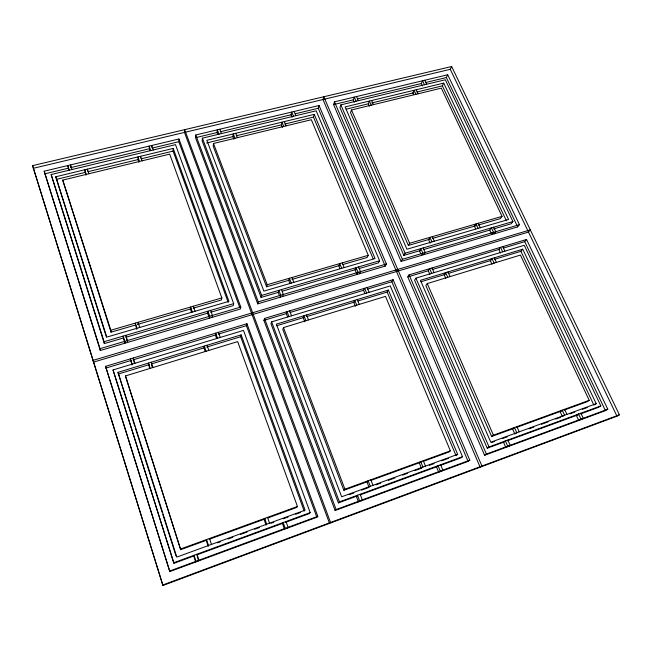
<?xml version="1.0" encoding="UTF-8"?>
<svg xmlns="http://www.w3.org/2000/svg" width="652" height="652" viewBox="0 0 652 652"><rect width="100%" height="100%" fill="white"/><g stroke="black" fill="none" stroke-linecap="round" stroke-linejoin="round"><path stroke-width="0.98" d="M228.192 302.406L173.073 151.093L173.179 148.42L55.77 176.765L106.423 337.06M239.618 307.116L178.811 141.704L178.941 138.998L44.181 171.199L100.302 350.499L240.327 309.024L240.792 307.043L178.941 138.998M251.762 313.742L184.483 132.405L184.646 129.666L330.548 522.472L329.529 523.36L252.112 314.696L252.65 312.748M195.739 134.98L195.527 137.694L257.736 303.865L385.218 266.106L386.408 263.995L319.048 105.518L195.739 134.98L258.29 301.876L257.736 303.865M359.048 268.575L378.453 262.862L379.603 260.735L316.171 110.816L202.397 138.167L202.153 140.865L261.077 297.426L278.534 292.283M162.927 585.488L32.6 165.632L451.649 66.512L619.4 414.811L616.979 416.18L162.927 585.488L32.6 165.632M342.765 264.573L367.174 257.458L368.266 255.299L311.338 119.724L213.497 143.489L213.196 146.154L266.595 286.79L289.056 280.238M209.398 318.184L209.708 316.236L207.915 311.2L207.613 313.172L209.096 317.353M169.822 571.576L105.575 366.351L246.937 323.742L317.817 516.319L316.872 517.248L169.822 571.576L105.575 366.351M212.071 317.394L212.389 315.438L210.596 310.409M135.477 325.038L111.044 332.161L62.731 180.107L169.691 154.125L221.835 297.923L221.468 299.953L193.131 308.217M193.937 555.952L173.921 563.312L113.024 369.945L243.481 330.401L310.181 512.627L309.284 513.58L285.454 522.333M123.88 337.834L104.353 343.58L51.141 174.54L175.494 144.638L233.685 303.628L233.253 305.625L210.792 312.235M206.342 540.329L180.685 549.669L125.453 375.943L237.67 341.599L297.459 506.482L296.627 507.46L268.119 517.843M304.223 511.135L240.686 336.717L241.167 334.867L117.996 372.341L134.801 426.286M316.872 517.248L246.432 325.65L246.937 323.742M261.077 297.426L261.648 295.405L202.397 138.167M373.148 258.82L313.465 117.091L314.24 114.369L206.839 140.294L263.873 291.118L375.071 258.559L314.24 114.369M385.218 266.106L318.249 108.265L319.048 105.518M266.595 286.79L267.198 284.72L213.497 143.489M263.913 320.368L264.508 318.453L393.083 279.7L469.799 460.198L468.079 461.388L335.095 510.516L263.913 320.368L286.204 313.636M333.579 104.589L334.452 101.834L447.704 74.768L519.457 224.671L517.672 226.88L401.11 261.403L333.579 104.589L353.368 99.846M493.613 228.95L511.176 223.775L512.928 221.55L445.324 79.764L340.841 104.882L339.937 107.629L403.849 255.388L420.434 250.498M439.953 465.569L460.834 457.9L462.521 456.685L390.255 285.91L271.623 321.876L270.987 323.775L338.396 502.879L357.386 495.903M280.091 297.247L280.759 295.234L278.885 290.336L278.225 292.381L279.463 295.625M282.65 296.489L283.335 294.468L281.452 289.586M478.095 225.103L500.369 218.607L502.064 216.358L441.314 88.15L351.485 109.968L350.54 112.69L408.372 245.437L429.676 239.227M196.733 554.925L196.994 554.192L198.95 560.215L198.681 560.916L197.287 556.637M423.018 461.461L448.763 452.081L450.385 450.842L385.511 296.358L283.49 327.581L282.789 329.447L343.857 490.271L367.695 481.592M185.478 132.169L450.279 69.316L451.649 66.512M416.848 92.046L442.374 85.868L443.727 83.106L508.584 219.471L406.938 249.235L345.095 106.92L443.727 83.106M425.577 82.535L446.343 77.547L447.704 74.768M357.019 274.459L358.07 272.373L356.114 267.638L355.071 269.749L356.693 273.677M359.456 273.742L360.523 271.648L358.559 266.921M408.372 245.437L409.66 243.253L502.064 216.358M403.849 255.388L405.12 253.237L512.928 221.55M401.11 261.403L402.374 259.284L519.457 224.671M396.506 271.517L397.753 269.439M367.622 289.056L391.852 281.745L393.083 279.7M387.158 292.08L388.364 290.075L457.663 454.354L456.009 455.569L387.158 292.08L358.078 300.939M407.793 276.929L409.097 274.875L526.547 239.48L607.794 409.236L605.439 410.638L484.599 455.283L407.793 276.929L428.258 270.751L429.668 268.673L431.722 273.343M421.518 255.356L422.871 253.22L420.85 248.616L419.505 250.775L420.711 253.522M423.857 254.663L425.218 252.528L423.197 247.923M580.443 413.955L598.512 407.313L600.834 405.894L524.257 245.299L415.903 278.143L414.566 280.181L487.24 448.193L504.355 441.909M564.086 410.108L586.971 401.779L589.237 400.328L520.41 255.071L427.256 283.579L425.862 285.592L491.6 436.49L514.493 428.16M491.852 234.524L493.523 232.332L491.429 227.866L489.774 230.083L491.437 233.636M494.077 233.864L495.764 231.672L493.67 227.214M528.487 232.047L530.329 229.863L93.154 360.352L93.48 362.137L528.487 232.047L616.979 416.18M503.279 248.102L524.713 241.631L526.547 239.48M520.899 251.305L522.725 249.194L596.197 403.669L593.899 405.096L520.899 251.305L494.721 259.292M287.279 528.177L288.062 527.305L285.992 521.51M343.857 490.271L344.941 489.204L450.385 450.842M338.396 502.879L339.456 501.877L462.521 456.685M335.095 510.516L336.139 509.554L469.799 460.198M361.143 500.891L362.325 499.88L360.165 494.273M441.265 471.29L442.855 470.141L440.613 464.729M491.6 436.49L493.425 435.186L589.237 400.328M487.24 448.193L489.049 446.946L600.834 405.894M484.599 455.283L486.4 454.069L607.794 409.236M508.226 446.555L510.141 445.3L507.827 440.051M563.149 416.155L564.591 415.234L562.236 410.149L560.092 411.559L562.432 416.612M581.03 419.652L583.287 418.291L580.908 413.213M162.984 584.925L619.4 414.811M169.927 570.932L317.817 516.319M174.043 562.619L310.181 512.627M196.798 554.901L282.593 523.385M360.23 494.86L437.109 466.612M507.207 440.858L578.666 414.607M457.663 454.354L341.656 496.791L276.366 324.158L388.364 290.075M596.197 403.669L490.801 442.227L420.45 280.319L522.725 249.194M217.572 542.847L220.433 541.804M228.053 539.017L232.813 537.272M240.425 534.485L247.092 532.04M254.712 529.253L259.472 527.509M270.898 523.328L273.75 522.285M283.27 518.796L288.037 517.052M295.649 514.265L300.409 512.529M349.179 494.672L353.946 492.928M361.575 490.141L368.25 487.696M375.886 484.901L380.654 483.156M388.282 480.361L394.957 477.916M402.594 475.121L407.361 473.376M414.99 470.581L421.665 468.144M429.301 465.349L434.069 463.605M441.697 460.809L448.372 458.364M491.852 442.447L494.713 441.404M502.342 438.609L507.109 436.864M529.041 428.837L533.809 427.093M541.445 424.297L548.12 421.852M555.748 419.065L560.516 417.313M570.052 413.824L574.819 412.08M582.448 409.285L587.224 407.541M180.849 548.902L297.459 506.482M209.194 539.294L265.266 518.878M370.564 480.548L421.111 462.154M516.4 427.467L562.415 410.711M118.191 374.061L149.3 364.574M151.248 363.979L204.72 347.687M206.66 347.092L240.686 336.717M276.676 325.747L303.816 317.475M306.717 316.595L354.207 302.12M421.021 281.754L445.267 274.362M448.177 273.473L490.842 260.474M105.836 368.095L131.044 360.483M132.984 359.896L216.374 334.72M218.314 334.134L246.432 325.65M290.083 312.471L363.743 290.23M432.154 269.578L499.383 249.276M125.836 337.255L207.866 313.099M282.414 291.142L356.139 269.431M423.36 249.635L489.709 230.099M100.302 350.499L100.009 348.665L240.792 307.043M258.29 301.876L386.408 263.995M104.353 343.58L104.084 341.713L233.685 303.628M261.648 295.405L379.603 260.735M111.044 332.161L110.816 330.246L221.835 297.923M267.198 284.72L368.266 255.299M137.425 324.468L191.175 308.787M291.982 279.39L339.831 265.429M432.578 238.379L475.895 225.747M56.276 179.39L84.98 172.438M87.955 171.712L138.428 159.487M141.403 158.77L173.073 151.093M206.57 142.984L233.294 136.512M236.26 135.787L281.786 124.76M284.761 124.043L313.465 117.091M346.139 109.177L368.73 103.709M371.673 102.992L413.898 92.763M44.752 173.848L68.411 168.175M70.383 167.703L149.235 148.795M152.193 148.085L178.811 141.704M196.513 137.458L217.295 132.47M220.27 131.761L291.525 114.67M295.486 113.725L318.249 108.265M357.32 98.9L421.616 83.48M33.228 168.314L184.483 132.405M450.279 69.316L528.047 231.134M446.343 77.547L517.672 226.88M524.713 241.631L605.439 410.638M442.374 85.868L506.417 220.792M424.754 80.253L426.628 84.255M502.782 246.643L504.901 251.167M424.452 84.776L422.577 80.775L421.331 83.554L422.447 85.942M502.651 251.843L500.54 247.32L498.821 249.447L500.508 253.057M416.253 89.74L418.136 93.782M478.242 223.294L480.312 227.752M494.281 257.85L496.4 262.422M564.575 409.301L566.93 414.379M415.943 94.312L414.069 90.269L412.846 93.016L413.588 94.63M478.055 228.412L475.984 223.946L474.403 226.179L475.634 228.844M494.126 263.115L492.007 258.542L490.328 260.629L492.007 264.272M371.607 100.522L373.441 104.638M432.26 236.676L434.289 241.224M447.973 271.941L450.051 276.603M516.897 426.644L519.212 431.836M371.184 105.184L369.35 101.06L368.323 103.807L369.415 106.268M431.966 241.908L429.937 237.352L428.56 239.553L430.173 243.18M447.712 277.32L445.634 272.65L444.159 274.704L445.805 278.42M356.514 96.561L358.331 100.677M432.023 267.964L434.077 272.634M356.057 101.223L354.248 97.099L353.294 99.862L354.37 102.331M428.266 270.751L429.904 274.468M351.485 109.968L409.66 243.253M427.256 283.579L493.425 435.186M340.841 104.882L405.12 253.237M415.903 278.143L489.049 446.946M334.452 101.834L402.374 259.284M409.097 274.875L486.4 454.069M391.852 281.745L468.079 461.388M294.085 111.476L295.837 115.706M367.109 287.532L369.097 292.324M293.473 116.268L291.729 112.046L291.053 114.785L292.096 117.319M366.636 293.074L364.655 288.274L363.555 290.287L364.875 293.473M284.362 121.582L286.106 125.852M342.235 262.878L344.174 267.605M357.255 299.545L359.244 304.394M423.27 460.711L425.487 466.123M283.726 126.431L281.974 122.16L281.346 124.874L282.389 127.425M341.705 268.331L339.773 263.595L338.812 265.731L339.969 268.551M356.758 305.16L354.769 300.303L353.726 302.267L355.364 306.293M422.92 467.06L420.703 461.64L419.236 462.838L421.436 468.226M235.731 133.318L237.434 137.67M291.949 277.516L293.832 282.349M306.546 314.973L308.486 319.928M370.801 479.799L372.968 485.332M234.973 138.273L233.277 133.913L232.878 136.61L233.889 139.218M291.289 283.09L289.406 278.257L288.689 280.344L289.936 283.555M305.918 320.719L303.987 315.755L303.188 317.671L304.786 321.786M370.303 486.31L368.152 480.76L366.946 481.869L369.089 487.386M219.797 129.235L221.468 133.587M289.643 310.874L291.55 315.837M218.999 134.182L217.328 129.821L217.002 132.543L217.67 134.279M288.966 316.619L287.059 311.656L286.35 313.596L287.613 316.888M283.49 327.581L344.941 489.204M271.623 321.876L339.456 501.877M264.508 318.453L336.139 509.554M173.179 148.42L228.942 301.346L106.789 337.108L55.77 176.765M241.167 334.867L305.087 510.166L176.782 557.11L117.996 372.341M153.301 149.976L151.704 145.502L151.704 147.303M218.428 332.341L220.254 337.443M150.718 150.596L149.121 146.121L149.773 150.596M217.548 338.266L215.73 333.148L215.388 335.022L216.594 338.412M142.136 160.816L140.547 156.301L140.587 158.069M193.269 306.244L195.038 311.273M206.994 345.267L208.811 350.434M267.516 517.37L269.553 523.165M139.528 161.451L137.947 156.928L138.02 159.585L138.966 162.291M192.332 312.063L190.571 307.027L190.368 309.024L191.533 312.365M206.081 351.265L204.263 346.098L203.986 347.907L205.184 351.338M88.916 173.742L87.392 169.129L87.621 170.889M139.732 327.467L138.037 322.316L138.118 324.264M151.231 362.235L152.975 367.516M209.496 538.479L211.46 544.42M151.525 364.859L152.397 367.492M86.227 174.402L84.711 169.781L85.966 175.176M136.936 328.282L135.241 323.131L136.741 329.35M150.147 368.388L148.403 363.091L149.585 368.356M72.013 169.52L70.514 164.907L70.938 167.572M133.252 358.005L134.972 363.294M127.148 340.654L125.877 335.307L127.71 342.382M133.358 359.782L134.214 362.414M69.299 170.172L67.808 165.551L68.843 170.05M132.128 364.158L130.408 358.861L131.957 365.03M62.731 180.107L110.816 330.246M180.685 549.669L125.453 375.943M135.412 428.225L162.177 512.374M162.788 514.306L176.016 555.895M51.141 174.54L104.084 341.713M173.921 563.312L113.024 369.945M44.181 171.199L100.009 348.665M323.808 96.749L322.984 99.528L480.149 467.199L481.942 466.041L323.808 96.749M194.019 555.284L193.774 556.017L195.714 562.008L195.975 561.315L194.019 555.284M206.554 539.546L206.236 540.369L208.184 546.286L208.51 545.496L206.554 539.546M264.679 518.405L264.036 519.326L266.057 525.104L266.709 524.208L264.679 518.405M283.172 522.545L282.422 523.442L284.476 529.22L285.242 528.348L283.172 522.545M357.475 495.259L356.326 496.294L358.47 501.877L359.635 500.875L357.475 495.259M438.062 465.667L436.498 466.84L438.723 472.227L440.304 471.086L438.062 465.667M514.485 427.525L512.562 428.861L514.86 434.028L516.8 432.716L514.485 427.525M505.398 440.939L503.507 442.219L505.797 447.451L507.704 446.196L505.398 440.939M578.585 414.069L576.36 415.454L578.723 420.507L580.965 419.146L578.585 414.069M124.736 341.355L123.049 336.139L124.891 343.213L124.736 341.355"/></g></svg>
